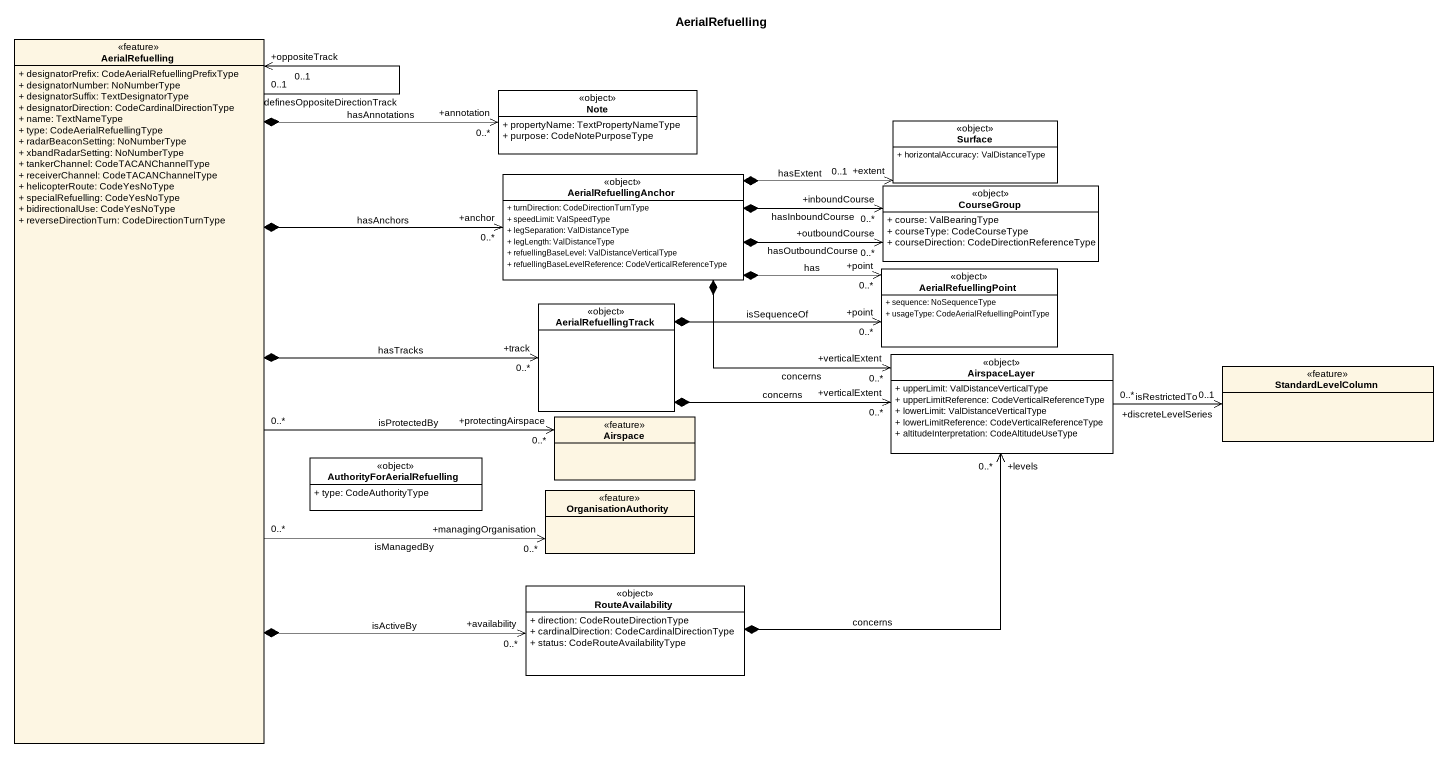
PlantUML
@startuml
title AerialRefuelling
hide circle
hide empty members
skinparam classAttributeIconSize 0
class AerialRefuelling <<feature>> {
  + designatorPrefix: CodeAerialRefuellingPrefixType
  + designatorNumber: NoNumberType
  + designatorSuffix: TextDesignatorType
  + designatorDirection: CodeCardinalDirectionType
  + name: TextNameType
  + type: CodeAerialRefuellingType
  + radarBeaconSetting: NoNumberType
  + xbandRadarSetting: NoNumberType
  + tankerChannel: CodeTACANChannelType
  + receiverChannel: CodeTACANChannelType
  + helicopterRoute: CodeYesNoType
  + specialRefuelling: CodeYesNoType
  + bidirectionalUse: CodeYesNoType
  + reverseDirectionTurn: CodeDirectionTurnType
}
class "Note" as Note_ <<object>> #FFFFFF {
  + propertyName: TextPropertyNameType
  + purpose: CodeNotePurposeType
}
class Surface <<object>> #FFFFFF {
  + horizontalAccuracy: ValDistanceType
}
class AerialRefuellingAnchor <<object>> #FFFFFF {
  + turnDirection: CodeDirectionTurnType
  + speedLimit: ValSpeedType
  + legSeparation: ValDistanceType
  + legLength: ValDistanceType
  + refuellingBaseLevel: ValDistanceVerticalType
  + refuellingBaseLevelReference: CodeVerticalReferenceType
}
class CourseGroup <<object>> #FFFFFF {
  + course: ValBearingType
  + courseType: CodeCourseType
  + courseDirection: CodeDirectionReferenceType
}
class AerialRefuellingPoint <<object>> #FFFFFF {
  + sequence: NoSequenceType
  + usageType: CodeAerialRefuellingPointType
}
class AerialRefuellingTrack <<object>> #FFFFFF
class AirspaceLayer <<object>> #FFFFFF {
  + upperLimit: ValDistanceVerticalType
  + upperLimitReference: CodeVerticalReferenceType
  + lowerLimit: ValDistanceVerticalType
  + lowerLimitReference: CodeVerticalReferenceType
  + altitudeInterpretation: CodeAltitudeUseType
}
class StandardLevelColumn <<feature>>
class Airspace <<feature>>
class AuthorityForAerialRefuelling <<object>> #FFFFFF {
  + type: CodeAuthorityType
}
class OrganisationAuthority <<feature>>
class RouteAvailability <<object>> #FFFFFF {
  + direction: CodeRouteDirectionType
  + cardinalDirection: CodeCardinalDirectionType
  + status: CodeRouteAvailabilityType
}
AerialRefuelling "0..1" --> "+oppositeTrack\n0..1" AerialRefuelling : definesOppositeDirectionTrack
AerialRefuelling *-right-> "+annotation\n0..*" Note_ : hasAnnotations
AerialRefuelling *-right-> "+anchor\n0..*" AerialRefuellingAnchor : hasAnchors
AerialRefuelling *-right-> "+track\n0..*" AerialRefuellingTrack : hasTracks
AerialRefuelling "0..*" -right-> "+protectingAirspace\n0..*" Airspace : isProtectedBy
AerialRefuelling "0..*" -right-> "+managingOrganisation\n0..*" OrganisationAuthority : isManagedBy
AerialRefuelling *-right-> "+availability\n0..*" RouteAvailability : isActiveBy
AerialRefuellingAnchor *-right-> "+extent\n0..1" Surface : hasExtent
AerialRefuellingAnchor *-right-> "+inboundCourse\n0..*" CourseGroup : hasInboundCourse
AerialRefuellingAnchor *-right-> "+outboundCourse\n0..*" CourseGroup : hasOutboundCourse
AerialRefuellingAnchor *-right-> "+point\n0..*" AerialRefuellingPoint : has
AerialRefuellingAnchor *-right-> "+verticalExtent\n0..*" AirspaceLayer : concerns
AerialRefuellingTrack *-right-> "+point\n0..*" AerialRefuellingPoint : isSequenceOf
AerialRefuellingTrack *-right-> "+verticalExtent\n0..*" AirspaceLayer : concerns
AirspaceLayer "0..*" -right-> "+discreteLevelSeries\n0..1" StandardLevelColumn : isRestrictedTo
RouteAvailability *-up-> "+levels\n0..*" AirspaceLayer : concerns
@enduml
